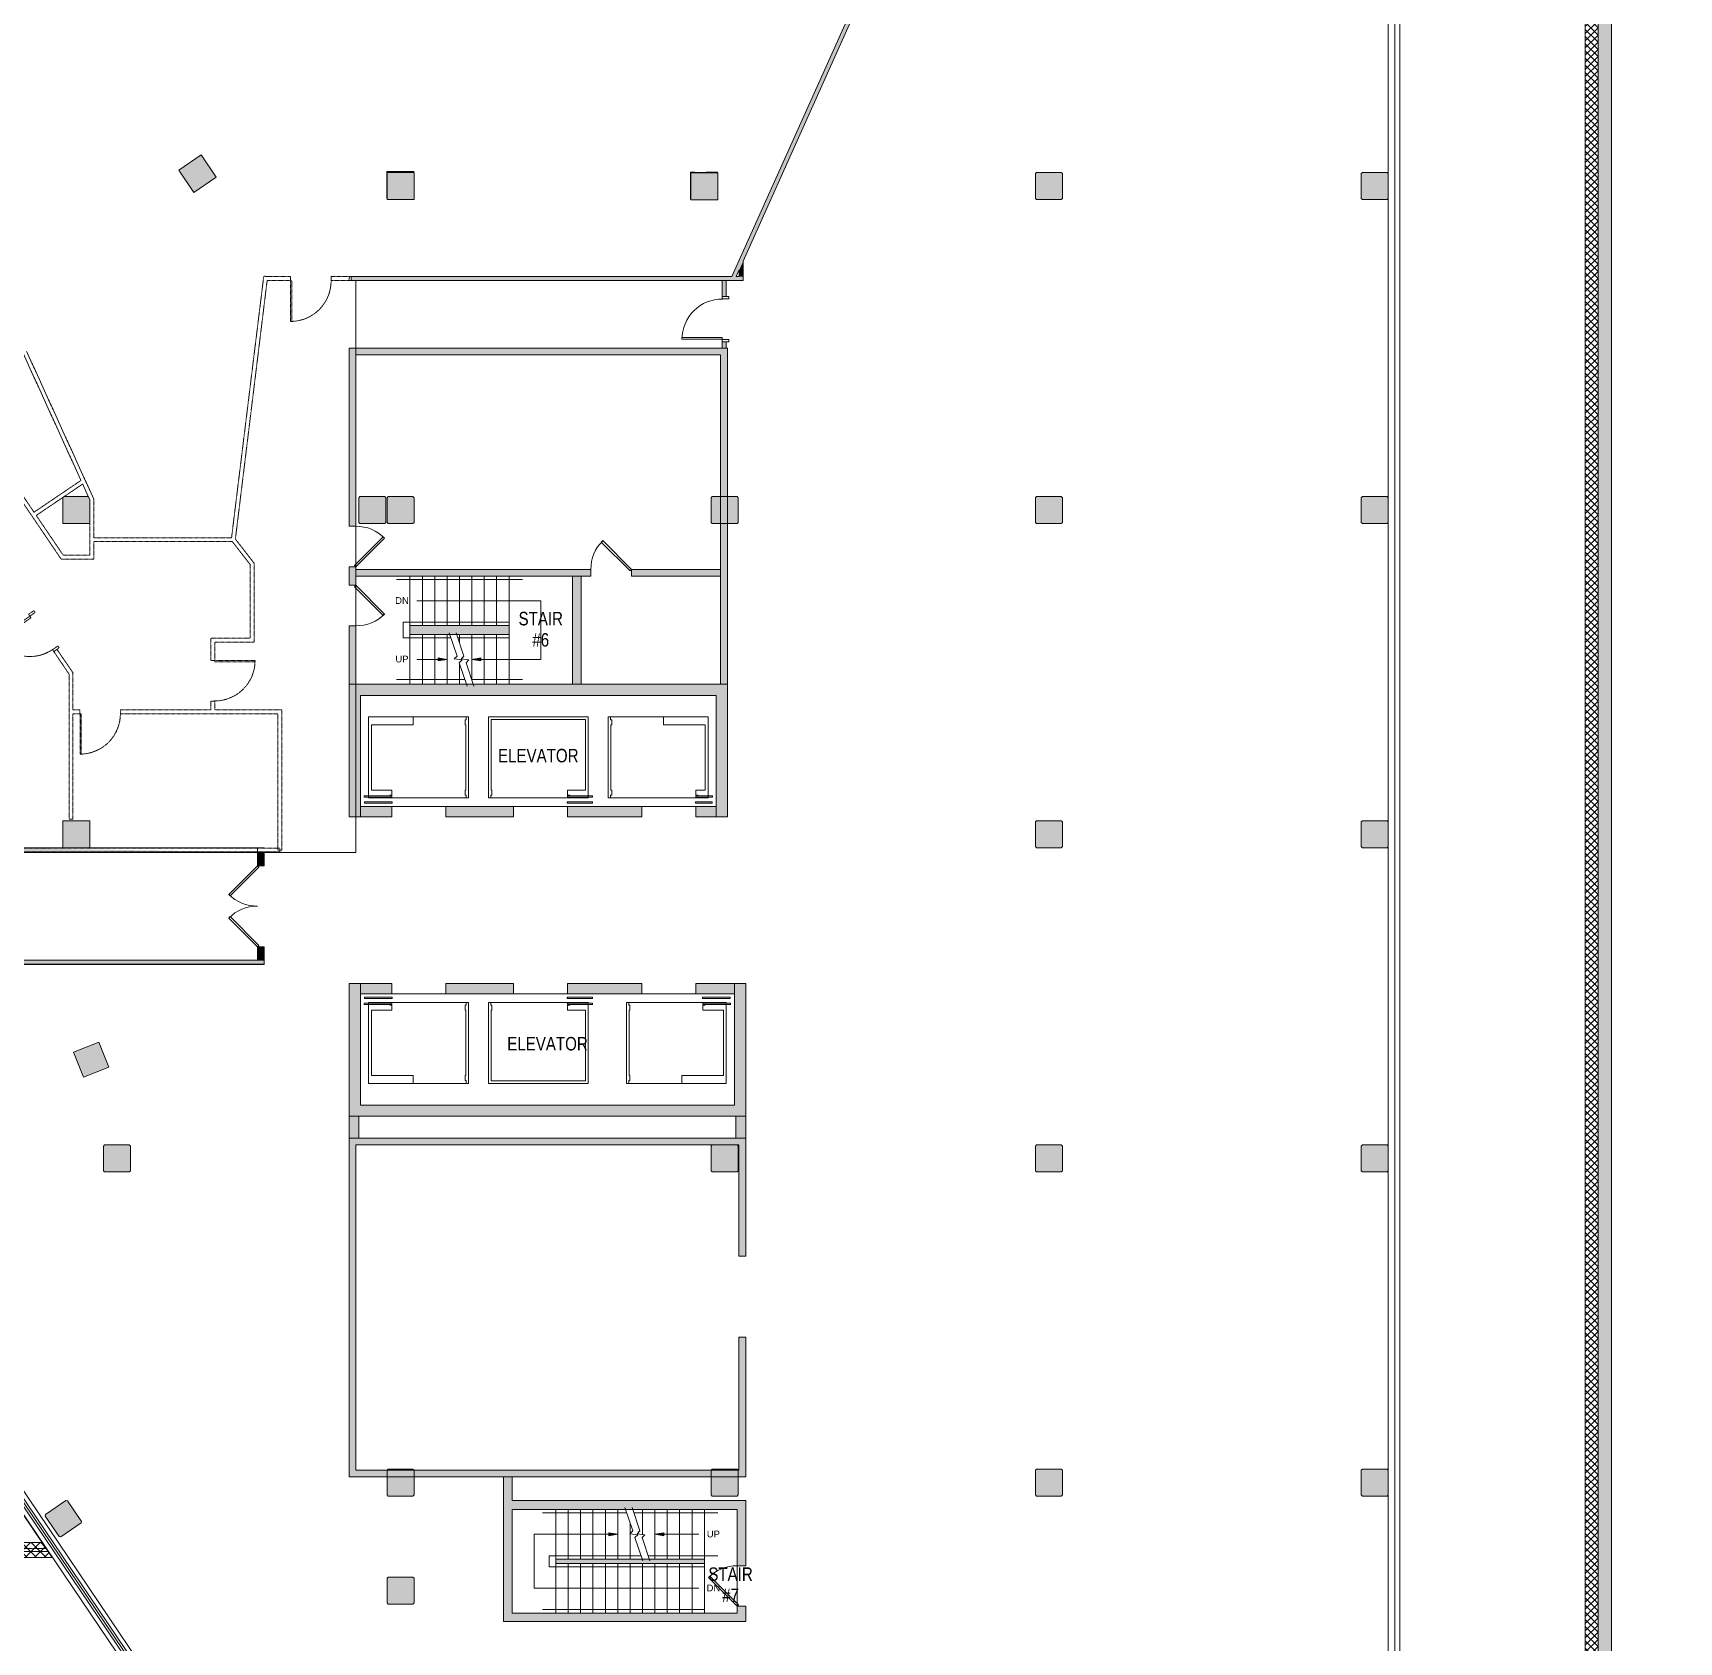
# Model space of a CAD drawing. Header units: inches. Extents: x -13 to 4331, y -638 to 2885.
# Drawn here: x 2869 to 4331, y 104 to 1534 of the extents above; entities that cross this region are included whole.
import ezdxf

# ---------------------------------------------------------------- set-up
doc = ezdxf.new("R2010")
doc.units = ezdxf.units.IN
doc.header["$MEASUREMENT"] = 0
doc.linetypes.add('Demolished', pattern=[0.1875, 0.125, -0.0625])
doc.linetypes.add('IMPORT-HIDDEN2 _2_', pattern=[0.09375, 0.0625, -0.03125])
for name, color, linetype, lineweight in [('A-DETL-THIN', 151, 'Continuous', 9), ('A-DOOR', 31, 'Demolished', 9), ('A-DOOR-FRAM', 31, 'Demolished', 20), ('A-ELEV', 7, 'Continuous', 9), ('A-FLOR-LEVL', 7, 'Continuous', 9), ('A-FLOR-STRS', 7, 'Continuous', 9), ('A-GLAZ', 7, 'Continuous', 9), ('A-GLAZ-MULL', 7, 'Continuous', 9), ('A-WALL', 113, 'Continuous', 13), ('A-WALL-PATT', 111, 'Continuous', 13), ('A-WALL-PRHT', 7, 'Continuous', 9), ('Chevy Chase Pavilion_3rd Floor Base_dwg', 8, 'Continuous', 9), ('DEMO', 7, 'IMPORT-HIDDEN2 _2_', 9), ('I-WALL', 2, 'Demolished', 9), ('NIC', 7, 'Continuous', 9), ('S-COLS', 52, 'Continuous', 13), ('TEXT', 7, 'Continuous', 9), ('TEXT - RCP', 7, 'Continuous', 9)]:
    doc.layers.add(name, color=color, linetype=linetype, lineweight=lineweight)
doc.styles.add('Arial', font='arial.ttf', dxfattribs={"height": 6})
doc.styles.add('Arial_1', font='arial.ttf', dxfattribs={"width": 0.8, "height": 12})

# ---------------------------------------------------------------- blocks, each defined once
blk = doc.blocks.new('Single Glass Door1 - 36_ x 84_ 2-5082651-FIRST FLOOR DEMOLITION')
at = {"layer": 'A-DOOR', "color": 250, "lineweight": 20}
for p, q in [((16.90625, -1.75), (17.90625, -1.75)), ((16.90625, -37.5625), (16.90625, -1.75)), ((17.90625, -1.75), (17.90625, -37.5625)), ((17.90625, -37.5625), (16.90625, -37.5625))]:
    blk.add_line(p, q, dxfattribs=at)
at = {"layer": 'A-DOOR', "color": 7}
blk.add_arc((17.90625, -1.75), 35.8125, 179.5, 270, dxfattribs=at)
blk = doc.blocks.new('Single Glass Door1 - 36_ x 84_ 2-5082652-FIRST FLOOR DEMOLITION')
at = {"layer": 'A-DOOR', "color": 250, "lineweight": 20}
for p, q in [((16.90625, 37.5625), (16.90625, 1.75)), ((17.90625, 37.5625), (16.90625, 37.5625)), ((17.90625, 1.75), (17.90625, 37.5625)), ((16.90625, 1.75), (17.90625, 1.75))]:
    blk.add_line(p, q, dxfattribs=at)
at = {"layer": 'A-DOOR', "color": 7}
blk.add_arc((17.90625, 1.75), 35.8125, 90, 180.5, dxfattribs=at)
blk = doc.blocks.new('Single Flush - OTJ_SOLIDFLUSH_ALUM-5082653-FIRST FLOOR DEMOLITION')
at = {"layer": 'A-DOOR', "color": 250, "lineweight": 20}
for p, q in [((16.15625, 37.5625), (16.15625, 1.75)), ((17.90625, 37.5625), (16.15625, 37.5625)), ((17.90625, 1.75), (17.90625, 37.5625)), ((16.15625, 1.75), (17.90625, 1.75))]:
    blk.add_line(p, q, dxfattribs=at)
at = {"layer": 'A-DOOR', "color": 7}
blk.add_arc((17.90625, 1.75), 35.8125, 90, 180.5, dxfattribs=at)
at = {"layer": 'A-DOOR-FRAM', "color": 250}
for p, q in [((-20, -4), (-20, 1.75)), ((-20, 1.75), (-18, 1.75)), ((-18, -4), (-18, 1.75)), ((18.000004, -4), (18.000004, 1.75)), ((18.000004, 1.75), (20.000004, 1.75)), ((20.000004, -4), (20.000004, 1.75)), ((-20, -4), (-18, -4)), ((18.000004, -4), (20.000004, -4))]:
    blk.add_line(p, q, dxfattribs=at)
blk = doc.blocks.new('Concrete-Rectangular-Column - 24x24-5082804-FIRST FLOOR DEMOLITION')
at = {"layer": 'S-COLS', "lineweight": 9}
blk.add_hatch(color=7, dxfattribs=at).paths.add_polyline_path([(5, -12), (12, -12), (12, 12), (-12, 12), (-12, -12)], flags=0)
at = {"layer": 'S-COLS', "color": 8, "lineweight": 20}
for p, q in [((12, 12), (-12, 12)), ((-12, 12), (-12, -12)), ((12, -12), (12, 12)), ((-12, -12), (12, -12))]:
    blk.add_line(p, q, dxfattribs=at)
blk = doc.blocks.new('Single Flush - OTJ_SOLIDFLUSH_ALUM-V3-FIRST FLOOR DEMOLITION')
at = {"layer": 'A-DOOR', "color": 8, "linetype": 'Continuous', "lineweight": 20}
for p, q in [((16.15625, -1.75), (17.90625, -1.75)), ((16.15625, -37.5625), (16.15625, -1.75)), ((17.90625, -1.75), (17.90625, -37.5625)), ((17.90625, -37.5625), (16.15625, -37.5625))]:
    blk.add_line(p, q, dxfattribs=at)
at = {"layer": 'A-DOOR', "linetype": 'Continuous'}
blk.add_arc((17.90625, -1.75), 35.8125, 179.5, 270, dxfattribs=at)
at = {"layer": 'A-DOOR-FRAM', "color": 8, "linetype": 'Continuous'}
for p, q in [((-20, 4), (-20, -1.75)), ((-20, 4), (-18, 4)), ((-18, 4), (-18, -1.75)), ((18.000004, 4), (18.000004, -1.75)), ((18.000004, 4), (20.000004, 4)), ((20.000004, 4), (20.000004, -1.75)), ((-20, -1.75), (-18, -1.75)), ((18.000004, -1.75), (20.000004, -1.75))]:
    blk.add_line(p, q, dxfattribs=at)
blk = doc.blocks.new('Single Glass Door - 36_ x 96_-5653056-FIRST FLOOR DEMOLITION')
at = {"layer": 'A-DOOR', "color": 250, "lineweight": 20}
for p, q in [((17, 38), (17, 2)), ((18, 38), (17, 38)), ((18, 2), (18, 38)), ((17, 2), (18, 2))]:
    blk.add_line(p, q, dxfattribs=at)
at = {"layer": 'A-DOOR', "color": 7}
blk.add_arc((18, 2), 36, 90, 180.5, dxfattribs=at)
blk = doc.blocks.new('Chevy Chase Pavilion_3rd Floor Base_dwg_column6-5518004-FIRST FLOOR DEMOLITION')
at = {"layer": 'A-WALL-PATT', "lineweight": 9}
blk.add_hatch(color=7, dxfattribs=at).paths.add_polyline_path([(-250.3, 658.7), (-226.3, 658.7), (-226.3, 682.7), (-250.3, 682.7), (-250.3, 660.8)], flags=0)
at = {"layer": 'S-COLS', "color": 7, "lineweight": 9, "flags": 128}
blk.add_lwpolyline([(-250.3, 658.7), (-226.3, 658.7), (-226.3, 682.7), (-250.3, 682.7)], close=True, dxfattribs=at)
blk = doc.blocks.new('Chevy Chase Pavilion_3rd Floor Base_dwg__U3-5518005-FIRST FLOOR DEMOLITION')
at = {"layer": 'A-DOOR', "color": 7, "linetype": 'Continuous', "flags": 128}
blk.add_lwpolyline([(0, 0), (25.5, 25.5), (26.1, 24.8), (26.7, 24.2), (1.2, -1.2)], close=True, dxfattribs=at)
at = {"layer": 'A-DOOR', "color": 7, "linetype": 'Continuous'}
blk.add_arc((0, 0), 36, 0, 45, dxfattribs=at)
blk = doc.blocks.new('Chevy Chase Pavilion_3rd Floor Base_dwg__U3-5518006-FIRST FLOOR DEMOLITION')
at = {"layer": 'A-DOOR', "color": 7, "linetype": 'Continuous', "flags": 128}
blk.add_lwpolyline([(0, 0), (25.5, 25.5), (26.1, 24.8), (26.7, 24.2), (1.2, -1.2)], close=True, dxfattribs=at)
at = {"layer": 'A-DOOR', "color": 7, "linetype": 'Continuous'}
blk.add_arc((0, 0), 36, 0, 45, dxfattribs=at)
blk = doc.blocks.new('Chevy Chase Pavilion_3rd Floor Base_dwg__U4-5518007-FIRST FLOOR DEMOLITION')
at = {"layer": 'A-DOOR', "color": 7, "linetype": 'Continuous', "flags": 128}
blk.add_lwpolyline([(0, 0), (-25.5, -25.5), (-26.1, -24.8), (-26.7, -24.2), (-1.2, 1.2)], close=True, dxfattribs=at)
at = {"layer": 'A-DOOR', "color": 7, "linetype": 'Continuous'}
blk.add_arc((0, 0), 36, 180, 225, dxfattribs=at)
blk = doc.blocks.new('Chevy Chase Pavilion_3rd Floor Base_dwg_cut-5518010-FIRST FLOOR DEMOLITION')
at = {"layer": 'A-FLOR-STRS', "flags": 128}
blk.add_lwpolyline([(-1, 0), (-0.125, 0), (-0.0625, -0.125), (0.0625, 0.125), (0.125, 0), (1, 0)], dxfattribs=at)
blk = doc.blocks.new('Chevy Chase Pavilion_3rd Floor Base_dwg-5020009-FIRST FLOOR DEMOLITION')
at = {"layer": 'A-FLOR-STRS'}
for points in [[(3229, 976.3), (3229, 979), (3237, 977.6)], [(3267, 976.3), (3259, 977.6), (3267, 979)], [(3380.6, 198.9), (3380.6, 201.6), (3388.6, 200.2)], [(3429.6, 198.9), (3421.6, 200.2), (3429.6, 201.6)]]:
    blk.add_hatch(color=256, dxfattribs=at).paths.add_polyline_path(points, flags=0)
at = {"layer": 'A-WALL-PATT', "lineweight": 9}
h = blk.add_hatch(color=7, dxfattribs=at)
h.paths.add_polyline_path([(4331.5, -637.8), (4331.5, -625.8), (4271.5, -625.8), (4271.5, 1919.3), (4331.5, 1919.3), (4331.5, 1931.3), (4259.6, 1931.3), (4259.5, 1931.2), (4259.5, -637.8), (4259.6, -637.6), (4259.6, -637.8), (4271.5, -637.8)], flags=0)
h.paths.add_polyline_path([(4259.6, 1931.2), (4259.6, 1931.3), (4259.6, 1931.3)], flags=0)
h = blk.add_hatch(color=7, dxfattribs=at)
h.paths.add_polyline_path([(3477.5, 1387.1), (3477.6, 1387.2), (3477.6, 1409.2), (3477.5, 1409.3), (3477.5, 1387.2)], flags=0)
h.paths.add_polyline_path([(3467.1, 1409.8), (3468.9, 1409.8), (3467.9, 1410.2), (3457.8, 1410.2), (3458.8, 1409.8), (3467.1, 1409.8)], flags=0)
for points in [[(3760.6, 1386.2), (3782.6, 1386.2), (3783.6, 1387.2), (3783.6, 1409.2), (3782.6, 1410.2), (3760.6, 1410.2), (3759.6, 1409.2), (3759.6, 1387.2)], [(4072.1, 1386.2), (4073.1, 1387.2), (4073.1, 1409.2), (4072.1, 1410.2), (4050.1, 1410.2), (4049.1, 1409.2), (4049.1, 1387.2), (4050.1, 1386.2)], [(3206.6, 1386.2), (3206.7, 1386.3), (3184.6, 1386.3), (3184.6, 1386.2), (3200.7, 1386.2)], [(3156, 1095.9), (3156, 1095.9), (3156, 1248.2), (3480, 1248.2), (3480, 1122.2), (3486, 1122.2), (3486, 1254.2), (3150, 1254.2), (3150, 1095.9)], [(2919.5, 1099.1), (2919.6, 1099.2), (2919.6, 1119.2), (2919.5, 1119.5), (2919.5, 1099.2)], [(3480, 1098.2), (3494.6, 1098.2), (3495.6, 1099.2), (3495.6, 1121.2), (3494.6, 1122.2), (3472.6, 1122.2), (3471.6, 1121.2), (3471.6, 1099.2), (3472.6, 1098.2)], [(3782.6, 1098.2), (3783.6, 1099.2), (3783.6, 1121.2), (3782.6, 1122.2), (3760.6, 1122.2), (3759.6, 1121.2), (3759.6, 1099.2), (3760.6, 1098.2)], [(4072.1, 1098.2), (4073.1, 1099.2), (4073.1, 1121.2), (4072.1, 1122.2), (4050.1, 1122.2), (4049.1, 1121.2), (4049.1, 1099.2), (4050.1, 1098.2)], [(3287.2, 999.6), (3292, 999.6), (3292, 1007.6), (3204, 1007.6), (3204, 999.6)], [(2915.7, 834.1), (2918.7, 834.1), (2918.6, 834.2), (2896.6, 834.2), (2896.5, 834.1), (2904.6, 834.1)], [(3782.6, 810.2), (3783.6, 811.2), (3783.6, 833.2), (3782.6, 834.2), (3760.6, 834.2), (3759.6, 833.2), (3759.6, 811.2), (3760.6, 810.2)], [(4072.1, 810.2), (4073.1, 811.2), (4073.1, 833.2), (4072.1, 834.2), (4050.1, 834.2), (4049.1, 833.2), (4049.1, 811.2), (4050.1, 810.2)], [(3306.5, 571.6), (3502.3, 571.6), (3502.3, 689.6), (3492.3, 689.6), (3492.3, 581.6), (3160, 581.6), (3160, 689.6), (3150, 689.6), (3150, 571.6), (3200.7, 571.6)], [(3188, 680.5), (3188, 689.6), (3160, 689.6), (3160, 680.5)], [(3236.6, 680.5), (3296, 680.5), (3296, 689.6), (3236, 689.6), (3236, 680.5)], [(3410, 680.5), (3410, 689.6), (3344, 689.6), (3344, 680.5)], [(3492.3, 680.5), (3492.3, 689.6), (3458, 689.6), (3458, 680.5), (3486, 680.5)], [(3156, 552.2), (3158.7, 552.2), (3158.7, 571.6), (3150, 571.6), (3150, 552.2)], [(3496.3, 552.2), (3502.3, 552.2), (3502.3, 571.6), (3493.6, 571.6), (3493.6, 552.2)], [(2932.6, 522.2), (2954.6, 522.2), (2955.6, 523.2), (2955.6, 545.2), (2954.6, 546.2), (2932.6, 546.2), (2931.6, 545.2), (2931.6, 523.2)], [(3183.6, 251.2), (3183.6, 257.2), (3156, 257.2), (3156, 546.2), (3496.3, 546.2), (3496.3, 447.4), (3502.3, 447.4), (3502.3, 552.2), (3150, 552.2), (3150, 251.2), (3167.6, 251.2)], [(3494.6, 522.2), (3495.6, 523.2), (3495.6, 545.2), (3494.6, 546.2), (3472.6, 546.2), (3471.6, 545.2), (3471.6, 523.2), (3472.6, 522.2)], [(3771.2, 522.2), (3782.6, 522.2), (3783.6, 523.2), (3783.6, 545.2), (3782.6, 546.2), (3760.6, 546.2), (3759.6, 545.2), (3759.6, 523.2), (3760.6, 522.2)], [(4050.1, 522.2), (4072.1, 522.2), (4073.1, 523.2), (4073.1, 545.2), (4072.1, 546.2), (4050.1, 546.2), (4049.1, 545.2), (4049.1, 523.2)], [(3502.3, 251.2), (3502.3, 251.2), (3502.3, 375.4), (3496.3, 375.4), (3496.3, 257.2), (3495.6, 257.2), (3495.6, 251.2), (3496.3, 251.2)], [(3184.6, 234.2), (3206.6, 234.2), (3207.6, 235.2), (3207.6, 257.2), (3206.6, 258.2), (3184.6, 258.2), (3183.6, 257.2), (3183.6, 235.2)], [(3465.6, 251.2), (3471.6, 251.2), (3471.6, 257.2), (3207.6, 257.2), (3207.6, 251.2), (3455.6, 251.2)], [(3374, 122.6), (3378.3, 122.6), (3376.4, 128.3), (3375.4, 127.5), (3374.6, 127.3), (3374, 127.4), (3373.5, 127.8), (3373.2, 128.5), (3373, 129.3), (3372.9, 130.2), (3294.8, 130.2), (3294.8, 222.2), (3494.6, 222.2), (3494.6, 172.2), (3502.3, 172.2), (3502.3, 230.3), (3294.8, 230.3), (3294.8, 251.2), (3287.2, 251.2), (3287.2, 122.6), (3373.5, 122.6)], [(3472.6, 234.2), (3494.6, 234.2), (3495.6, 235.2), (3495.6, 257.2), (3494.6, 258.2), (3472.6, 258.2), (3471.6, 257.2), (3471.6, 235.2)], [(3760.6, 234.2), (3782.6, 234.2), (3783.6, 235.2), (3783.6, 257.2), (3782.6, 258.2), (3760.6, 258.2), (3759.6, 257.2), (3759.6, 235.2)], [(4050.1, 234.2), (4072.1, 234.2), (4073.1, 235.2), (4073.1, 257.2), (4072.1, 258.2), (4050.1, 258.2), (4049.1, 257.2), (4049.1, 235.2)], [(2893.7, 198), (2911.9, 210.3), (2912.2, 211.7), (2899.8, 229.9), (2898.4, 230.2), (2880.2, 217.8), (2879.9, 216.4), (2892.3, 198.2)], [(3333.6, 174.2), (3465.6, 174.2), (3465.6, 178.2), (3333.6, 178.2)], [(3206.6, 138.2), (3207.6, 139.2), (3207.6, 161.2), (3206.6, 162.2), (3184.6, 162.2), (3183.6, 161.2), (3183.6, 139.2), (3184.6, 138.2), (3200.7, 138.2)], [(3379.5, 122.6), (3502.3, 122.6), (3502.3, 136.2), (3494.6, 136.2), (3494.6, 130.2), (3372.9, 130.2), (3373, 129.3), (3373.2, 128.3), (3373.5, 127.8), (3374, 127.4), (3374.6, 127.3), (3375.4, 127.5), (3376.4, 128.3), (3378.3, 122.6)]]:
    blk.add_hatch(color=7, dxfattribs=at).paths.add_polyline_path(points, flags=0)
h = blk.add_hatch(color=7, dxfattribs=at)
h.paths.add_polyline_path([(3200.7, 1098.2), (3206.6, 1098.2), (3207.6, 1099.2), (3207.6, 1121.2), (3206.6, 1122.2), (3184.6, 1122.2), (3183.6, 1121.2), (3183.6, 1099.2), (3184.6, 1098.2)], flags=0)
h.paths.add_polyline_path([(3159.6, 1098.2), (3181.6, 1098.2), (3182.6, 1099.2), (3182.6, 1121.2), (3181.6, 1122.2), (3159.6, 1122.2), (3158.6, 1121.2), (3158.6, 1099.2)], flags=0)
h = blk.add_hatch(color=7, dxfattribs=at)
h.paths.add_polyline_path([(3486, 837.6), (3486, 1098.2), (3480, 1098.2), (3480, 1057.6), (3400.7, 1057.6), (3400.7, 1051.6), (3480, 1051.6), (3480, 955.6), (3356, 955.6), (3356, 1051.6), (3364.7, 1051.6), (3364.7, 1057.6), (3156, 1057.6), (3156, 1059.9), (3150, 1059.9), (3150, 1043.4), (3156, 1043.4), (3156, 1051.6), (3348.4, 1051.6), (3348.4, 955.6), (3156, 955.6), (3156, 1007.4), (3150, 1007.4), (3150, 837.6), (3188, 837.6), (3188, 846.8), (3160, 846.8), (3160, 945.6), (3476, 945.6), (3476, 846.8), (3458, 846.8), (3458, 837.6), (3476, 837.6)], flags=0)
h.paths.add_polyline_path([(3344, 837.6), (3410, 837.6), (3410, 846.8), (3344, 846.8)], flags=0)
h.paths.add_polyline_path([(3236, 837.6), (3296, 837.6), (3296, 846.8), (3236, 846.8)], flags=0)
h = blk.add_hatch(color=7, dxfattribs=at)
h.paths.add_polyline_path([(3068.5, 794.3), (3074.5, 794.3), (3074.5, 806.5), (3068.5, 806.5), (3068.5, 805.9)], flags=0)
h.paths.add_polyline_path([(3074.5, 810), (3074.5, 810.2), (3068.5, 810.2), (3068.5, 810)], flags=0)
h = blk.add_hatch(color=7, dxfattribs=at)
h.paths.add_polyline_path([(3074.5, 706.4), (3074.5, 706.7), (3068.5, 706.7), (3068.5, 706.4)], flags=0)
h.paths.add_polyline_path([(3068.5, 710.2), (3074.5, 710.2), (3074.5, 722.3), (3068.5, 722.3)], flags=0)
at = {"layer": 'A-WALL-PRHT'}
h = blk.add_hatch(dxfattribs=at)
h.set_pattern_fill('FP_1', color=256, style=0, pattern_type=2)
h.set_pattern_definition([(45, (1809.372, -637.787), (-3.1819805, 3.1819805), []), (135, (1809.372, -637.787), (-3.1819805, -3.1819805), [])])
h.paths.add_polyline_path([(4259.5, -637.8), (4259.6, -637.8), (4259.6, -637.6), (4259.6, -637.7)], flags=0)
h.paths.add_polyline_path([(4259.5, -637.8), (4259.5, 1931.2), (4259.6, 1931.3), (1910.5, 2868.6), (1809.4, 2615.1), (1820.1, 2610.8), (1916.9, 2853.6), (4248.1, 1923.5), (4248.1, -626.2), (4079.1, -626.2), (4079.1, -637.8), (4259.5, -637.8)], flags=0)
h.paths.add_polyline_path([(4259.6, 1931.2), (4259.6, 1931.3), (4259.6, 1931.3), (4259.6, 1931.2)], flags=0)
h = blk.add_hatch(dxfattribs=at)
h.set_pattern_fill('FP_2', color=256, style=0, pattern_type=2)
h.set_pattern_definition([(45, (1725.905, 1495.674), (-4.24264, 4.24264), []), (135, (1725.905, 1495.674), (-4.24264, -4.24264), [])])
h.paths.add_polyline_path([(2880.4, 179.6), (2886.2, 179.6), (2877.3, 192.9), (1563.5, 192.9), (1471.7, 328.3), (1589.5, 407.7), (1393.6, 694.3), (1277.1, 615.4), (1177.1, 762.9), (1469.3, 1495.7), (1697.9, 1495.7), (1697.9, 1508.9), (1460.3, 1508.9), (1115, 642.9), (1040.7, 628.7), (996.5, 646.3), (968.6, 685.1), (1037.3, 857.2), (1025, 862.1), (953.6, 683.3), (988, 635.5), (1039.3, 615), (1124.6, 631.3), (1171.2, 748.1), (1273.3, 597.2), (1391.3, 676.1), (1570.9, 411.6), (1453.3, 331.9), (1556.5, 179.6), (2877.3, 179.6)], flags=0)
at = {"layer": 'A-ELEV'}
for p, q in [((3253.9, 924), (3253.9, 926.5)), ((3382.2, 857), (3382.2, 854.5)), ((3253.9, 603.3), (3253.9, 600.8)), ((3398.4, 603.3), (3398.4, 600.8))]:
    blk.add_line(p, q, dxfattribs=at)
at = {"layer": 'A-ELEV', "flags": 128}
for points in [[(3167.3, 926.5), (3167.3, 854.5), (3256, 854.5), (3256, 926.5), (3167.3, 926.5)], [(3186, 857), (3188, 857), (3188, 861.5), (3169.7, 861.5), (3169.7, 919.5), (3206.9, 919.5), (3206.9, 926.5)], [(3253.9, 854.5), (3253.9, 857), (3252.9, 857), (3252.9, 861.5), (3253.7, 861.5), (3253.7, 919.5), (3252.9, 919.5), (3252.9, 924), (3253.9, 924)], [(3362.4, 926.5), (3362.4, 854.5), (3273.7, 854.5), (3273.7, 926.5), (3362.4, 926.5)], [(3275.8, 854.5), (3275.8, 857), (3276.8, 857), (3276.8, 861.5), (3276, 861.5), (3276, 924.3), (3360, 924.3), (3360, 861.5), (3344, 861.5), (3344, 857), (3346, 857)], [(3468.8, 926.5), (3468.8, 854.5), (3380, 854.5), (3380, 926.5), (3468.8, 926.5)], [(3382.2, 926.5), (3382.2, 924), (3383.2, 924), (3383.2, 919.5), (3382.4, 919.5), (3382.4, 861.5), (3383.2, 861.5), (3383.2, 857), (3382.2, 857)], [(3460, 857), (3458, 857), (3458, 861.5), (3466.4, 861.5), (3466.4, 919.5), (3429.2, 919.5), (3429.2, 926.5)], [(3188, 855.3), (3188, 856.5), (3163.4, 856.5), (3163.4, 855.3), (3188, 855.3)], [(3188.3, 849.8), (3188.3, 851), (3163.7, 851), (3163.7, 849.8), (3188.3, 849.8)], [(3343.8, 849.8), (3343.8, 851), (3366.3, 851), (3366.3, 849.8), (3343.8, 849.8)], [(3344, 855.3), (3344, 856.5), (3366.3, 856.5), (3366.3, 855.3), (3344, 855.3)], [(3457.8, 849.8), (3457.8, 851), (3472.4, 851), (3472.4, 849.8), (3457.8, 849.8)], [(3458, 855.3), (3458, 856.5), (3472.7, 856.5), (3472.7, 855.3), (3458, 855.3)], [(3188.3, 677.5), (3188.3, 676.3), (3163.7, 676.3), (3163.7, 677.5), (3188.3, 677.5)], [(3167.3, 600.8), (3167.3, 672.8), (3256, 672.8), (3256, 600.8), (3167.3, 600.8)], [(3253.9, 672.8), (3253.9, 670.3), (3252.9, 670.3), (3252.9, 665.8), (3253.7, 665.8), (3253.7, 607.8), (3252.9, 607.8), (3252.9, 603.3), (3253.9, 603.3)], [(3362.4, 600.8), (3362.4, 672.8), (3273.7, 672.8), (3273.7, 600.8), (3362.4, 600.8)], [(3275.8, 672.8), (3275.8, 670.3), (3276.8, 670.3), (3276.8, 665.8), (3276, 665.8), (3276, 603), (3360, 603), (3360, 665.8), (3344, 665.8), (3344, 670.3), (3346, 670.3)], [(3343.8, 677.5), (3343.8, 676.3), (3366.3, 676.3), (3366.3, 677.5), (3343.8, 677.5)], [(3485, 600.8), (3485, 672.8), (3396.3, 672.8), (3396.3, 600.8), (3485, 600.8)], [(3398.4, 672.8), (3398.4, 670.3), (3399.4, 670.3), (3399.4, 665.8), (3398.6, 665.8), (3398.6, 607.8), (3399.4, 607.8), (3399.4, 603.3), (3398.4, 603.3)], [(3464, 677.5), (3464, 676.3), (3488.6, 676.3), (3488.6, 677.5), (3464, 677.5)], [(3188, 672), (3188, 670.8), (3163.4, 670.8), (3163.4, 672), (3188, 672)], [(3186, 670.3), (3188, 670.3), (3188, 665.8), (3169.7, 665.8), (3169.7, 607.8), (3206.9, 607.8), (3206.9, 600.8)], [(3344, 672), (3344, 670.8), (3366.3, 670.8), (3366.3, 672), (3344, 672)], [(3466.3, 670.3), (3464.3, 670.3), (3464.3, 665.8), (3482.6, 665.8), (3482.6, 607.8), (3445.4, 607.8), (3445.4, 600.8)], [(3464.3, 672), (3464.3, 670.8), (3488.9, 670.8), (3488.9, 672), (3464.3, 672)]]:
    blk.add_lwpolyline(points, dxfattribs=at)
at = {"layer": 'A-FLOR-LEVL', "flags": 128}
for points in [[(3160, 846.8), (3476, 846.8), (3476, 945.6), (3160, 945.6)], [(3492.3, 581.6), (3160, 581.6), (3160, 680.5), (3492.3, 680.5)]]:
    blk.add_lwpolyline(points, close=True, dxfattribs=at)
at = {"layer": 'A-FLOR-STRS'}
for p, q in [((3304, 1048.6), (3192, 1048.6)), ((3204, 1007.6), (3204, 1051.6)), ((3215, 1007.6), (3215, 1051.6)), ((3226, 1007.6), (3226, 1051.6)), ((3237, 1007.6), (3237, 1051.6)), ((3248, 1007.6), (3248, 1051.6)), ((3259, 1007.6), (3259, 1051.6)), ((3270, 1007.6), (3270, 1051.6)), ((3281, 1007.6), (3281, 1051.6)), ((3292, 1007.6), (3292, 1051.6)), ((3204, 955.6), (3204, 999.6)), ((3215, 955.6), (3215, 999.6)), ((3226, 955.6), (3226, 999.6)), ((3237, 955.6), (3237, 999.6)), ((3246.4, 996.6), (3292, 996.6)), ((3248, 992), (3248, 999.6)), ((3259, 959), (3259, 999.6)), ((3270, 955.6), (3270, 999.6)), ((3281, 955.6), (3281, 999.6)), ((3292, 955.6), (3292, 999.6)), ((3237, 977.6), (3210, 977.6)), ((3229, 976.3), (3229, 979)), ((3229, 979), (3237, 977.6)), ((3237, 977.6), (3229, 976.3)), ((3248, 955.6), (3248, 974)), ((3259, 977.6), (3267, 979)), ((3267, 976.3), (3259, 977.6)), ((3267, 979), (3267, 976.3)), ((3252.8, 959.6), (3192, 959.6)), ((3304, 959.6), (3258.8, 959.6)), ((3333.6, 222.2), (3333.6, 130.2)), ((3344.6, 222.2), (3344.6, 178.2)), ((3355.6, 222.2), (3355.6, 178.2)), ((3366.6, 222.2), (3366.6, 178.2)), ((3377.6, 222.2), (3377.6, 178.2)), ((3388.6, 222.2), (3388.6, 178.2)), ((3410.6, 222.2), (3410.6, 200)), ((3421.6, 222.2), (3421.6, 178.2)), ((3432.6, 222.2), (3432.6, 178.2)), ((3443.6, 222.2), (3443.6, 178.2)), ((3454.6, 222.2), (3454.6, 178.2)), ((3396.6, 219.3), (3321.6, 219.3)), ((3399.6, 210.1), (3399.6, 178.2)), ((3477.6, 219.2), (3402.9, 219.2)), ((3380.6, 198.9), (3380.6, 201.6)), ((3380.6, 201.6), (3388.6, 200.2)), ((3388.6, 200.2), (3380.6, 198.9)), ((3410.6, 197.7), (3410.6, 196.1)), ((3421.6, 200.2), (3429.6, 201.6)), ((3421.6, 200.2), (3460.6, 200.2)), ((3429.6, 198.9), (3421.6, 200.2)), ((3429.6, 201.6), (3429.6, 198.9)), ((3477.6, 181.2), (3415.6, 181.2)), ((3361.2, 174.2), (3333.6, 174.2)), ((3344.6, 174.2), (3344.6, 130.2)), ((3355.6, 174.2), (3355.6, 130.2)), ((3366.6, 174.2), (3366.6, 130.2)), ((3377.6, 174.2), (3377.6, 130.2)), ((3388.6, 174.2), (3388.6, 130.2)), ((3399.6, 174.2), (3399.6, 130.2)), ((3410.6, 174.2), (3410.6, 130.2)), ((3421.6, 174.2), (3421.6, 130.2)), ((3432.6, 174.2), (3432.6, 130.2)), ((3443.6, 174.2), (3443.6, 130.2)), ((3454.6, 174.2), (3454.6, 130.2)), ((3465.6, 174.2), (3465.6, 130.2)), ((3321.6, 133.3), (3465.6, 133.3))]:
    blk.add_line(p, q, dxfattribs=at)
at = {"layer": 'A-FLOR-STRS', "flags": 128}
for points in [[(3259, 977.6), (3320.2, 977.6), (3320.2, 1029.6), (3210, 1029.6)], [(3292, 1010.6), (3198, 1010.6), (3198, 996.6), (3240.4, 996.6)], [(3465.6, 222.2), (3465.6, 178.2), (3333.6, 178.2)], [(3388.6, 200.2), (3314.2, 200.2), (3314.2, 152.2), (3460.6, 152.2)], [(3409.3, 181.2), (3327.6, 181.2), (3327.6, 171.2), (3465.6, 171.2)]]:
    blk.add_lwpolyline(points, dxfattribs=at)
at = {"layer": 'A-GLAZ', "flags": 128}
blk.add_lwpolyline([(2632.7, 576.5), (2628.7, 571.7), (3437.3, -625.7)], dxfattribs=at)
at = {"layer": 'A-GLAZ-MULL'}
blk.add_line((2919.6, 810.2), (3068.5, 810.2), dxfattribs=at)
at = {"layer": 'A-GLAZ-MULL', "flags": 128}
for points in [[(2742.7, 939.8), (2830.5, 810.2), (2895.6, 810.2)], [(2828.3, 806.4), (2828.4, 806.2), (3068.5, 806.2)], [(3434.9, -625.7), (2626.2, 571.9), (2742.1, 710.4), (3068.5, 710.4), (3068.5, 710.2)], [(3068.5, 706.7), (3068.5, 706.4), (2744, 706.4), (2631.2, 571.6), (3439.7, -625.7)]]:
    blk.add_lwpolyline(points, dxfattribs=at)
at = {"layer": 'A-WALL', "color": 7, "lineweight": 9}
for p, q in [((3348.4, 955.6), (3348.4, 1051.6)), ((3356, 955.6), (3356, 1051.6)), ((3068.5, 794.3), (3068.5, 806.4)), ((3068.5, 706.4), (3068.5, 706.7)), ((2633.8, 574.8), (3444.5, -625.7)), ((3158.7, 571.6), (3158.7, 552.2)), ((3493.6, 571.6), (3493.6, 552.2)), ((3150, 552.2), (3502.3, 552.2))]:
    blk.add_line(p, q, dxfattribs=at)
at = {"layer": 'A-WALL', "color": 7, "lineweight": 9, "flags": 128}
for points in [[(1760.4, 2407.1), (2015.4, 2305.4), (2131.6, 2596.6), (4079.1, 1819.9), (4079.1, -637.8), (3438.2, -637.8), (3430.1, -625.7), (4073.1, -625.7), (4073.1, 1559.6)], [(4331.5, 1931.3), (4259.5, 1931.3), (4259.5, -637.8), (4331.5, -637.8)], [(4331.5, -625.8), (4271.5, -625.8), (4271.5, 1919.3), (4331.5, 1919.3)], [(3480, 955.7), (3480, 1248.2), (3156, 1248.2), (3156, 1095.9), (3150, 1095.9), (3150, 1254.2), (3481.5, 1254.2)], [(3485, 1254.2), (3486, 1254.2), (3486, 955.7)], [(3156, 1057.6), (3364.7, 1057.6), (3364.7, 1051.6), (3156, 1051.6)], [(3480, 1051.6), (3400.7, 1051.6), (3400.7, 1057.6), (3480, 1057.6)], [(3156, 955.6), (3156, 1007.4), (3150, 1007.4), (3150, 955.6)], [(3204, 1007.6), (3204, 999.6), (3292, 999.6), (3292, 1007.6), (3204, 1007.6)], [(3160, 945.6), (3476, 945.6), (3476, 837.6), (3486, 837.6), (3486, 955.6), (3150, 955.6), (3150, 837.6), (3160, 837.6), (3160, 945.6)], [(3160, 846.8), (3188, 846.8), (3188, 837.6), (3160, 837.6)], [(3296, 837.6), (3236, 837.6), (3236, 846.8), (3296, 846.8), (3296, 837.6)], [(3410, 846.8), (3410, 837.6), (3344, 837.6), (3344, 846.8), (3410, 846.8)], [(3476, 846.8), (3458, 846.8), (3458, 837.6), (3476, 837.6)], [(3068.5, 810.1), (3068.5, 810.2), (3074.5, 810.2), (3074.5, 810)], [(3074.5, 806.5), (3074.5, 794.3), (3068.5, 794.3)], [(3068.5, 710.2), (3068.5, 722.3), (3074.5, 722.3), (3074.5, 710.2)], [(3074.5, 706.7), (3074.5, 706.4), (3068.5, 706.4)], [(3150, 571.6), (3150, 251.2), (3502.3, 251.2), (3502.3, 375.4), (3496.3, 375.4), (3496.3, 257.2), (3156, 257.2), (3156, 546.2), (3496.3, 546.2), (3496.3, 447.4), (3502.3, 447.4), (3502.3, 689.6)], [(3160, 581.6), (3492.3, 581.6), (3492.3, 689.6), (3502.3, 689.6), (3502.3, 571.6), (3150, 571.6), (3150, 689.6), (3160, 689.6), (3160, 581.6)], [(3160, 680.5), (3188, 680.5), (3188, 689.6), (3160, 689.6)], [(3236, 680.5), (3296, 680.5), (3296, 689.6), (3236, 689.6), (3236, 680.5)], [(3492.3, 680.5), (3458, 680.5), (3458, 689.6), (3492.3, 689.6)], [(3430.1, -625.7), (2621.6, 571.5), (2631.5, 578.2)], [(3294.8, 130.2), (3494.6, 130.2), (3494.6, 136.2), (3502.3, 136.2), (3502.3, 122.6), (3287.2, 122.6), (3287.2, 251.2)], [(3294.8, 251.2), (3294.8, 230.3), (3502.3, 230.3), (3502.3, 172.2), (3494.6, 172.2), (3494.6, 222.2), (3294.8, 222.2), (3294.8, 130.2)]]:
    blk.add_lwpolyline(points, dxfattribs=at)
for points in [[(3150, 1059.9), (3156, 1059.9), (3156, 1043.4), (3150, 1043.4)], [(3410, 680.5), (3344, 680.5), (3344, 689.6), (3410, 689.6)], [(3333.6, 174.2), (3333.6, 178.2), (3465.6, 178.2), (3465.6, 174.2)]]:
    blk.add_lwpolyline(points, close=True, dxfattribs=at)
at = {"layer": 'A-WALL-PRHT', "flags": 128}
for points in [[(4079.1, -637.8), (4259.6, -637.8), (4259.6, 1931.3), (1910.5, 2868.6), (1809.4, 2615.1)], [(1820.1, 2610.8), (1916.9, 2853.6), (4248.1, 1923.5), (4248.1, -626.2), (4079.1, -626.2)], [(2886.2, 179.6), (1556.5, 179.6), (1453.3, 331.9), (1570.9, 411.6), (1391.3, 676.1), (1273.3, 597.2), (1171.2, 748.1), (1124.6, 631.3), (1039.3, 615), (988, 635.5), (953.6, 683.3), (1025, 862.1), (1037.3, 857.2), (968.6, 685.1), (996.5, 646.3), (1040.7, 628.7), (1115, 642.9), (1460.3, 1508.9), (1697.9, 1508.9)], [(2877.3, 192.9), (1563.5, 192.9), (1471.7, 328.3), (1589.5, 407.7), (1394.7, 695), (1277.1, 615.4), (1177.1, 762.9), (1469.3, 1495.7), (1697.9, 1495.7)]]:
    blk.add_lwpolyline(points, dxfattribs=at)
at = {"layer": 'DEMO', "flags": 128}
for points in [[(2880.9, 187.5), (1560.6, 187.5), (1463.8, 330.3), (1582, 408.9), (1393.6, 687.1), (1275.4, 608.1), (1171.1, 762.3), (1465.7, 1501), (1697.9, 1501)], [(2882.6, 185), (1559.3, 185), (1460.3, 330.9), (1578.5, 409.6), (1392.9, 683.6), (1274.8, 604.7), (1169.9, 759.5), (1120.7, 636), (1039.9, 620.5), (991.4, 639.9), (959.7, 684), (1029.9, 860.1)]]:
    blk.add_lwpolyline(points, dxfattribs=at)
at = {"layer": 'NIC', "flags": 128}
for points in [[(408.3, -637.8), (-13.4, -15.7), (1142, 2881.3), (1809.4, 2615.1), (1910.5, 2868.6), (4259.6, 1931.3), (4259.6, -637.8)], [(3294.8, 130.2), (3494.6, 130.2), (3494.6, 222.2), (3294.8, 222.2)]]:
    blk.add_lwpolyline(points, close=True, dxfattribs=at)
blk.add_lwpolyline([(2631.5, 578.2), (2568.1, 672.1), (2661.5, 906.3), (2253.1, 1508.9), (1460.3, 1508.9), (1178, 801), (1025, 862.1), (953.6, 683.3), (988, 635.5), (1039.3, 615), (1124.6, 631.3), (1171.2, 748.1), (1273.3, 597.2), (1298.1, 560), (1428.2, 369.4), (1453.3, 331.9), (1556.5, 179.6), (2886.2, 179.6), (2758, 369.4), (2768, 376.1)], dxfattribs=at)
at = {"layer": 'S-COLS', "color": 7, "lineweight": 9}
for p, q in [((3467.9, 1410.2), (3457.8, 1410.2)), ((2919.5, 1099.1), (2919.6, 1099.2))]:
    blk.add_line(p, q, dxfattribs=at)
at = {"layer": 'S-COLS', "color": 7, "lineweight": 9, "flags": 128}
for points in [[(3477.5, 1387.1), (3477.6, 1387.2), (3477.6, 1409.2), (3477.5, 1409.3)], [(3184.6, 1386.3), (3184.6, 1386.2), (3206.6, 1386.2), (3206.7, 1386.3)], [(2918.7, 834.1), (2918.6, 834.2), (2896.6, 834.2), (2896.5, 834.1)]]:
    blk.add_lwpolyline(points, dxfattribs=at)
for points in [[(3759.6, 1387.2), (3760.6, 1386.2), (3782.6, 1386.2), (3783.6, 1387.2), (3783.6, 1409.2), (3782.6, 1410.2), (3760.6, 1410.2), (3759.6, 1409.2)], [(4049.1, 1387.2), (4050.1, 1386.2), (4072.1, 1386.2), (4073.1, 1387.2), (4073.1, 1409.2), (4072.1, 1410.2), (4050.1, 1410.2), (4049.1, 1409.2)], [(3158.6, 1099.2), (3159.6, 1098.2), (3181.6, 1098.2), (3182.6, 1099.2), (3182.6, 1121.2), (3181.6, 1122.2), (3159.6, 1122.2), (3158.6, 1121.2)], [(3183.6, 1099.2), (3184.6, 1098.2), (3206.6, 1098.2), (3207.6, 1099.2), (3207.6, 1121.2), (3206.6, 1122.2), (3184.6, 1122.2), (3183.6, 1121.2)], [(3471.6, 1099.2), (3472.6, 1098.2), (3494.6, 1098.2), (3495.6, 1099.2), (3495.6, 1121.2), (3494.6, 1122.2), (3472.6, 1122.2), (3471.6, 1121.2)], [(3759.6, 1099.2), (3760.6, 1098.2), (3782.6, 1098.2), (3783.6, 1099.2), (3783.6, 1121.2), (3782.6, 1122.2), (3760.6, 1122.2), (3759.6, 1121.2)], [(4049.1, 1099.2), (4050.1, 1098.2), (4072.1, 1098.2), (4073.1, 1099.2), (4073.1, 1121.2), (4072.1, 1122.2), (4050.1, 1122.2), (4049.1, 1121.2)], [(3759.6, 811.2), (3760.6, 810.2), (3782.6, 810.2), (3783.6, 811.2), (3783.6, 833.2), (3782.6, 834.2), (3760.6, 834.2), (3759.6, 833.2)], [(4049.1, 811.2), (4050.1, 810.2), (4072.1, 810.2), (4073.1, 811.2), (4073.1, 833.2), (4072.1, 834.2), (4050.1, 834.2), (4049.1, 833.2)], [(2931.6, 523.2), (2932.6, 522.2), (2954.6, 522.2), (2955.6, 523.2), (2955.6, 545.2), (2954.6, 546.2), (2932.6, 546.2), (2931.6, 545.2)], [(3471.6, 523.2), (3472.6, 522.2), (3494.6, 522.2), (3495.6, 523.2), (3495.6, 545.2), (3494.6, 546.2), (3472.6, 546.2), (3471.6, 545.2)], [(3759.6, 523.2), (3760.6, 522.2), (3782.6, 522.2), (3783.6, 523.2), (3783.6, 545.2), (3782.6, 546.2), (3760.6, 546.2), (3759.6, 545.2)], [(4049.1, 523.2), (4050.1, 522.2), (4072.1, 522.2), (4073.1, 523.2), (4073.1, 545.2), (4072.1, 546.2), (4050.1, 546.2), (4049.1, 545.2)], [(3183.6, 235.2), (3184.6, 234.2), (3206.6, 234.2), (3207.6, 235.2), (3207.6, 257.2), (3206.6, 258.2), (3184.6, 258.2), (3183.6, 257.2)], [(3471.6, 235.2), (3472.6, 234.2), (3494.6, 234.2), (3495.6, 235.2), (3495.6, 257.2), (3494.6, 258.2), (3472.6, 258.2), (3471.6, 257.2)], [(3759.6, 235.2), (3760.6, 234.2), (3782.6, 234.2), (3783.6, 235.2), (3783.6, 257.2), (3782.6, 258.2), (3760.6, 258.2), (3759.6, 257.2)], [(4049.1, 235.2), (4050.1, 234.2), (4072.1, 234.2), (4073.1, 235.2), (4073.1, 257.2), (4072.1, 258.2), (4050.1, 258.2), (4049.1, 257.2)], [(2892.3, 198.2), (2893.7, 198), (2911.9, 210.3), (2912.2, 211.7), (2899.8, 229.9), (2898.4, 230.2), (2880.2, 217.8), (2879.9, 216.4)], [(3183.6, 139.2), (3184.6, 138.2), (3206.6, 138.2), (3207.6, 139.2), (3207.6, 161.2), (3206.6, 162.2), (3184.6, 162.2), (3183.6, 161.2)]]:
    blk.add_lwpolyline(points, close=True, dxfattribs=at)
at = {"extrusion": (0, 0, -1), "zscale": -1}
for p, rotation in [((-3156, 1059.9), 90.00000000000001), ((-3068.5, 794.3), 270)]:
    blk.add_blockref('Chevy Chase Pavilion_3rd Floor Base_dwg__U3-5518005-FIRST FLOOR DEMOLITION', p, dxfattribs=dict(at, rotation=rotation))
blk.add_blockref('Chevy Chase Pavilion_3rd Floor Base_dwg__U3-5518005-FIRST FLOOR DEMOLITION', (-3400.7, 1057.6), dxfattribs=at)
for name, p, rotation in [('Chevy Chase Pavilion_3rd Floor Base_dwg__U3-5518006-FIRST FLOOR DEMOLITION', (3156, 1043.4), 270), ('Chevy Chase Pavilion_3rd Floor Base_dwg__U3-5518006-FIRST FLOOR DEMOLITION', (3068.5, 722.3), 90), ('Chevy Chase Pavilion_3rd Floor Base_dwg_column6-5518004-FIRST FLOOR DEMOLITION', (3390.6, 87.3), 21.74200000000094), ('Chevy Chase Pavilion_3rd Floor Base_dwg__U4-5518007-FIRST FLOOR DEMOLITION', (3494.6, 136.2), 270)]:
    blk.add_blockref(name, p, dxfattribs=dict(rotation=rotation))
at = {"xscale": 24.99999999999999, "yscale": 24.99999999999999, "zscale": 24.99999999999999, "rotation": 288.4112453298256}
for p in [(3246.8, 977.6), (3252.8, 977.6), (3402.9, 200.2), (3409.3, 200.2)]:
    blk.add_blockref('Chevy Chase Pavilion_3rd Floor Base_dwg_cut-5518010-FIRST FLOOR DEMOLITION', p, dxfattribs=at)
at = {"layer": 'A-FLOR-STRS', "char_height": 6, "attachment_point": 2, "line_spacing_factor": 0.941778, "style": 'Arial'}
for s, insert, width in [('DN', (3196.9, 1032.9), 14.398), ('UP', (3196.9, 980.9), 13.884), ('UP', (3473.6, 203.5), 13.884), ('DN', (3473.6, 155.5), 14.398)]:
    blk.add_mtext(s, dxfattribs=dict(at, insert=insert, width=width))
at = {"layer": 'TEXT', "char_height": 12, "attachment_point": 2, "line_spacing_factor": 0.941778, "style": 'Arial_1'}
for s, insert, width in [('STAIR\\P#6', (3320.2, 1019.8), 45.544), ('ELEVATOR', (3318, 898.1), 84.623), ('ELEVATOR', (3326.2, 642.1), 84.623)]:
    blk.add_mtext(s, dxfattribs=dict(at, insert=insert, width=width))
at = {"layer": 'TEXT - RCP', "insert": (3488.8, 170.8), "char_height": 12, "width": 45.544, "attachment_point": 2, "line_spacing_factor": 0.941778, "style": 'Arial_1'}
blk.add_mtext('STAIR\\P#7', dxfattribs=at)

msp = doc.modelspace()

# ---------------------------------------------------------------- hatches: boundary and pattern name
at = {"layer": 'A-WALL'}
for points in [[(3206.7, 1410.3), (3206.7, 1410.5), (3184, 1410.5), (3184, 1410.3), (3200.7, 1410.3)], [(2911.7, 1098.2), (2919.5, 1098.2), (2919.5, 1119.5), (2918.2, 1122.2), (2896.7, 1122.2), (2895.5, 1121.4), (2895.5, 1098.2), (2895.9, 1098.2)], [(2919.6, 810.1), (2919.6, 834.1), (2895.6, 834.1), (2895.6, 810.1)]]:
    msp.add_hatch(color=250, dxfattribs=at).paths.add_polyline_path(points, flags=0)
h = msp.add_hatch(color=250, dxfattribs=at)
h.paths.add_polyline_path([(3458.8, 1409.8), (3458.6, 1409.9), (3454, 1409.9), (3454, 1409.8), (3458.6, 1409.8)], flags=0)
h.paths.add_polyline_path([(3476.7, 1409.8), (3476.7, 1409.9), (3468.7, 1409.9), (3468.9, 1409.8)], flags=0)
at = {"layer": 'A-WALL-PATT', "lineweight": 9}
for points in [[(3490, 1317.7), (3493.9, 1317.7), (3694.9, 1766.1), (3691.6, 1767.5), (3520.9, 1386.6)], [(3496.6, 1317.7), (3500.1, 1317.7), (3500.1, 1331.5), (3496.6, 1323.7), (3496.6, 1318.7)], [(3490, 1314.2), (3500.1, 1314.2), (3500.1, 1317.7), (3151.9, 1317.7), (3151.9, 1314.2), (3487.5, 1314.2)], [(2880.4, 806.4), (3068.5, 806.4), (3068.5, 806.5), (3060.6, 806.5), (2875, 809.4), (3068.5, 809.9), (3068.5, 810.1), (2830.5, 810.1), (2830.5, 810), (2829.8, 809.2), (2829.2, 808), (2828.3, 807.4), (2828.3, 806.4), (2830.5, 806.4)], [(2830.5, 706.7), (3074.5, 706.7), (3074.5, 710.2), (2742.2, 710.2), (2739.3, 706.7), (2826.1, 706.7)]]:
    msp.add_hatch(color=7, dxfattribs=at).paths.add_polyline_path(points, flags=0)
at = {"layer": 'A-WALL-PATT'}
msp.add_hatch(color=250, dxfattribs=at).paths.add_polyline_path([(3183.6, 1387.1), (3183.7, 1387.1), (3183.7, 1410.3), (3184, 1410.3), (3184, 1410.5), (3206.7, 1410.5), (3206.7, 1410.3), (3207.3, 1410.3), (3207.3, 1411.1), (3183.3, 1411.1), (3183.3, 1387.1)], flags=0)
h = msp.add_hatch(color=250, dxfattribs=at)
h.paths.add_polyline_path([(3453.5, 1386.5), (3453.5, 1409.8), (3454, 1409.8), (3454, 1409.9), (3458.6, 1409.9), (3457, 1410.5), (3453.3, 1410.5), (3453.3, 1386.5)], flags=0)
h.paths.add_polyline_path([(3477.3, 1409.8), (3477.3, 1410.5), (3467.1, 1410.5), (3468.7, 1409.9), (3476.7, 1409.9), (3476.7, 1409.8)], flags=0)
at = {"layer": 'A-WALL-PATT', "lineweight": 9}
h = msp.add_hatch(color=7, dxfattribs=at)
h.paths.add_polyline_path([(3485, 1254.2), (3485, 1259.9), (3481.5, 1259.9), (3481.5, 1254.2)], flags=0)
h.paths.add_polyline_path([(3481.5, 1299.9), (3485, 1299.9), (3485, 1314.2), (3481.5, 1314.2)], flags=0)

# ---------------------------------------------------------------- linework, layer by layer
at = {"layer": 'A-DETL-THIN'}
for p, q in [((4083.5, -637.8), (4083.5, 1816.9)), ((3689.6, 1754.3), (3500.1, 1331.5)), ((3500.1, 1331.5), (3500.1, 1314.2)), ((3500.1, 1314.2), (3156, 1314.2)), ((3156, 1314.2), (3156, 805.9)), ((3156, 805.9), (2829, 805.9))]:
    msp.add_line(p, q, dxfattribs=at)
at = {"layer": 'A-WALL', "color": 8, "lineweight": 20}
for p, q in [((3183.3, 1411.1), (3183.3, 1387.1)), ((3207.3, 1411.1), (3183.3, 1411.1)), ((3207.3, 1410.3), (3207.3, 1411.1)), ((3453.3, 1410.5), (3453.3, 1386.5)), ((3457, 1410.5), (3453.3, 1410.5)), ((3458.8, 1409.8), (3457, 1410.5)), ((3477.3, 1410.5), (3467.1, 1410.5)), ((3467.1, 1410.5), (3468.9, 1409.8)), ((3477.3, 1409.8), (3477.3, 1410.5)), ((3183.3, 1387.1), (3183.7, 1387.1)), ((3453.3, 1386.5), (3453.5, 1386.5)), ((2895.5, 1121.4), (2895.5, 1098.2)), ((2918.2, 1122.2), (2896.7, 1122.2)), ((2919.5, 1098.2), (2919.5, 1119.5)), ((2895.5, 1098.2), (2919.5, 1098.2)), ((2895.6, 834.1), (2895.6, 810.1)), ((2919.6, 834.1), (2895.6, 834.1)), ((2919.6, 810.1), (2919.6, 834.1))]:
    msp.add_line(p, q, dxfattribs=at)
at = {"layer": 'A-WALL', "color": 55}
for p, q in [((3184, 1410.5), (3184, 1410.3)), ((3206.7, 1410.5), (3184, 1410.5)), ((3206.7, 1410.3), (3206.7, 1410.5)), ((3454, 1409.9), (3454, 1409.8)), ((3458.6, 1409.9), (3454, 1409.9)), ((3476.7, 1409.9), (3468.7, 1409.9)), ((3476.7, 1409.8), (3476.7, 1409.9))]:
    msp.add_line(p, q, dxfattribs=at)
at = {"layer": 'A-WALL', "color": 10, "linetype": 'Demolished'}
for p, q in [((3151.9, 1317.7), (3150.2, 1317.7)), ((3149.8, 1314.2), (3151.9, 1314.2))]:
    msp.add_line(p, q, dxfattribs=at)
at = {"layer": 'A-WALL', "lineweight": 9}
for p, q in [((2896.7, 1122.2), (2895.5, 1121.4)), ((2919.5, 1119.5), (2918.2, 1122.2)), ((2895.6, 810.1), (2919.6, 810.1))]:
    msp.add_line(p, q, dxfattribs=at)
at = {"layer": 'I-WALL', "color": 8, "linetype": 'Continuous', "lineweight": 20}
for p, q in [((3691.6, 1767.5), (3490, 1317.7)), ((3500.1, 1331.5), (3688.5, 1751.8)), ((3500.1, 1314.2), (3500.1, 1331.5)), ((3150.2, 1317.7), (3149.8, 1314.2)), ((3490, 1317.7), (3151.9, 1317.7)), ((3493.9, 1317.7), (3496.6, 1323.7)), ((3496.6, 1317.7), (3493.9, 1317.7)), ((3496.6, 1323.7), (3496.6, 1317.7)), ((3151.9, 1314.2), (3481.5, 1314.2)), ((3481.5, 1314.2), (3481.5, 1299.9)), ((3485, 1299.9), (3485, 1314.2)), ((3485, 1314.2), (3500.1, 1314.2)), ((3481.5, 1299.9), (3485, 1299.9)), ((3485, 1259.9), (3481.5, 1259.9)), ((3481.5, 1259.9), (3481.5, 1254.2)), ((3485, 1254.2), (3485, 1259.9)), ((3481.5, 1254.2), (3485, 1254.2)), ((2828.3, 806.4), (3068.5, 806.4)), ((2895.6, 810.1), (2830.3, 810.1)), ((3068.5, 810.1), (2919.6, 810.1)), ((3068.5, 806.4), (3068.5, 810.1)), ((3074.5, 710.2), (2742.2, 710.2)), ((2743.9, 706.7), (3074.5, 706.7)), ((3074.5, 706.7), (3074.5, 710.2))]:
    msp.add_line(p, q, dxfattribs=at)
at = {"layer": 'I-WALL', "color": 250, "lineweight": 20}
for p, q in [((3074.1, 1318.1), (3045.5, 1085.7)), ((3077.6, 1317.7), (3074.1, 1318.1)), ((3077.6, 1317.7), (3077.6, 1317.7)), ((3097.9, 1317.7), (3077.6, 1317.7)), ((3097.9, 1314.2), (3097.9, 1317.7)), ((3150.2, 1317.7), (3133.9, 1317.7)), ((3133.9, 1317.7), (3133.9, 1314.2)), ((3151.9, 1314.2), (3151.9, 1317.7)), ((2730.7, 1307.8), (2894.1, 1066.7)), ((3048.9, 1084.5), (3077.1, 1314.2)), ((3077.1, 1314.2), (3097.9, 1314.2)), ((3133.9, 1314.2), (3149.8, 1314.2)), ((2859, 1252.5), (2911.7, 1136.6)), ((2923.1, 1120), (2863.4, 1251.3)), ((2870, 1108.4), (2801.6, 1209.4)), ((2911.7, 1136.6), (2870, 1108.4)), ((2896.7, 1122.2), (2913.2, 1133.4)), ((2913.2, 1133.4), (2918.2, 1122.2)), ((2872, 1105.5), (2895.5, 1121.4)), ((2919.5, 1119.5), (2919.6, 1119.2)), ((2919.6, 1119.2), (2919.6, 1070.2)), ((2923.1, 1085.7), (2923.1, 1120)), ((2895.9, 1070.2), (2872, 1105.5)), ((3045.5, 1085.7), (2923.1, 1085.7)), ((2923.1, 1082.2), (3046.2, 1082.2)), ((2923.1, 1066.7), (2923.1, 1082.2)), ((3046.2, 1082.2), (3062.1, 1061.8)), ((3065.6, 1063), (3048.9, 1084.5)), ((2919.6, 1070.2), (2895.9, 1070.2)), ((2894.1, 1066.7), (2923.1, 1066.7)), ((3062.1, 1061.8), (3062.1, 996.5)), ((3065.6, 993), (3065.6, 1063)), ((3027.1, 996.5), (3027.1, 976.6)), ((3062.1, 996.5), (3027.1, 996.5)), ((2890.4, 986.5), (2887.6, 984.5)), ((2887.6, 984.5), (2901.1, 964.6)), ((2904.6, 965.7), (2890.4, 986.5)), ((3030.6, 976.6), (3030.6, 993)), ((3030.6, 993), (3065.6, 993)), ((2904.6, 932.7), (2904.6, 965.7)), ((3027.1, 976.6), (3030.6, 976.6)), ((2901.1, 964.6), (2901.1, 835.5)), ((3030.6, 940.6), (3027.1, 940.6)), ((3027.1, 940.6), (3027.1, 932.7)), ((3030.6, 932.7), (3030.6, 940.6)), ((2910.8, 932.7), (2904.6, 932.7)), ((2904.6, 929.2), (2910.8, 929.2)), ((2904.6, 835.5), (2904.6, 929.2)), ((2910.8, 929.2), (2910.8, 932.7)), ((3027.1, 932.7), (2946.8, 932.7)), ((2946.8, 932.7), (2946.8, 929.2)), ((2946.8, 929.2), (3086.6, 929.2)), ((3090.1, 932.7), (3030.6, 932.7)), ((3086.6, 929.2), (3086.6, 808.2)), ((3090.1, 808.2), (3090.1, 932.7)), ((2901.1, 835.5), (2904.6, 835.5)), ((3088.3, 810), (2830.5, 810)), ((2832.9, 806.5), (3088.3, 806.5)), ((3086.6, 808.2), (3090.1, 808.2)), ((3088.3, 806.5), (3088.3, 810))]:
    msp.add_line(p, q, dxfattribs=at)
at = {"layer": 'I-WALL', "linetype": 'Continuous'}
for p, q in [((3151.9, 1317.7), (3150.2, 1317.7)), ((3149.8, 1314.2), (3151.9, 1314.2))]:
    msp.add_line(p, q, dxfattribs=at)
at = {"layer": 'I-WALL', "color": 7}
for p, q in [((2895.5, 1121.4), (2896.7, 1122.2)), ((2918.2, 1122.2), (2919.5, 1119.5))]:
    msp.add_line(p, q, dxfattribs=at)

# ---------------------------------------------------------------- block references
at = {"layer": 'A-DOOR', "color": 7}
for name, p, rotation in [('Single Glass Door - 36_ x 96_-5653056-FIRST FLOOR DEMOLITION', (3115.9, 1315.9), 180), ('Single Flush - OTJ_SOLIDFLUSH_ALUM-5082653-FIRST FLOOR DEMOLITION', (2877.8, 1002.1), 124.1299999999998), ('Single Glass Door1 - 36_ x 84_ 2-5082651-FIRST FLOOR DEMOLITION', (3028.8, 958.6), 90), ('Single Glass Door1 - 36_ x 84_ 2-5082652-FIRST FLOOR DEMOLITION', (2928.8, 931), 180)]:
    msp.add_blockref(name, p, dxfattribs=dict(at, rotation=rotation))
at = {"layer": 'A-DOOR', "linetype": 'Continuous', "lineweight": 13, "rotation": 270}
msp.add_blockref('Single Flush - OTJ_SOLIDFLUSH_ALUM-V3-FIRST FLOOR DEMOLITION', (3483.2, 1279.9), dxfattribs=at)
at = {"layer": 'Chevy Chase Pavilion_3rd Floor Base_dwg', "color": 7}
msp.add_blockref('Chevy Chase Pavilion_3rd Floor Base_dwg-5020009-FIRST FLOOR DEMOLITION', (0, 0), dxfattribs=at)
at = {"layer": 'S-COLS', "lineweight": 9, "rotation": 304.129999999991}
msp.add_blockref('Concrete-Rectangular-Column - 24x24-5082804-FIRST FLOOR DEMOLITION', (3015.3, 1409.2), dxfattribs=at)
at = {"layer": 'S-COLS', "lineweight": 9}
for p in [(3195.7, 1398.3), (3465.5, 1397.8)]:
    msp.add_blockref('Concrete-Rectangular-Column - 24x24-5082804-FIRST FLOOR DEMOLITION', p, dxfattribs=at)

doc.saveas('drawing.dxf')
